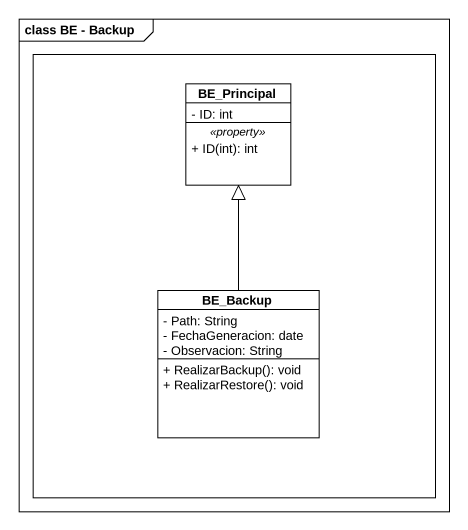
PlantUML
@startuml
mainframe class BE - Backup
hide circle
hide empty members
skinparam classAttributeIconSize 0
rectangle " " as rectangle1 {
  class BE_Principal {
    - ID: int
    .. <<property>> ..
    + ID(int): int
  }
  class BE_Backup {
    - Path: String
    - FechaGeneracion: date
    - Observacion: String
    + RealizarBackup(): void
    + RealizarRestore(): void
  }
}
BE_Backup -up-|> BE_Principal
@enduml
